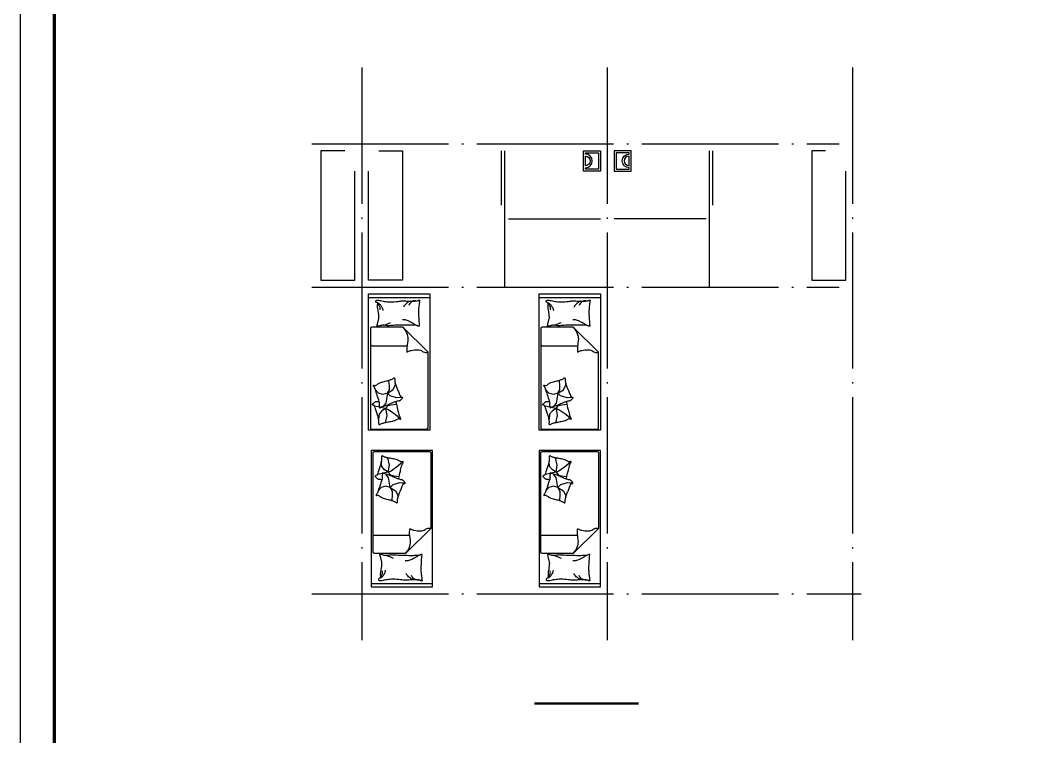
# Model space of a CAD drawing. Extents: x 174641 to 414490, y 73126 to 493158.
# Drawn here: x 302281 to 331981, y 94151 to 115176 of the extents above; entities that cross this region are included whole.
import ezdxf

# ---------------------------------------------------------------- set-up
doc = ezdxf.new("R2010")
doc.units = 0
doc.header["$LTSCALE"] = 1000
doc.header["$MEASUREMENT"] = 0
doc.linetypes.add('DOTE', pattern=[2.42, 2, -0.2, 0.02, -0.2])
for name, color, linetype in [('DIM_SYMB', 3, 'Continuous'), ('DOTE', 1, 'DOTE'), ('LVTRY', 6, 'Continuous'), ('TWT_TITLE', 7, 'Continuous'), ('家具', 8, 'Continuous'), ('布置', 165, 'Continuous')]:
    doc.layers.add(name, color=color, linetype=linetype)
doc.styles.add('DIM_FONT', font='simplex_.ttf', dxfattribs={"width": 0.7, "bigfont": 'GBCBIG'})

# ---------------------------------------------------------------- blocks, each defined once
blk = doc.blocks.new('364535463')
at = {"layer": '布置'}
blk.add_lwpolyline([(150, -250), (150, 0), (-150, 0), (-150, -250)], close=True, dxfattribs=at)
blk.add_lwpolyline([(100, -220), (120, -220), (120, -30), (-120, -30), (-120, -220), (-100, -220, -1)], format="xyb", close=True, dxfattribs=at)
blk.add_lwpolyline([(-70, -220), (70, -220)], dxfattribs=at)
blk.add_arc((0, -220), 70, 0, 180, dxfattribs=at)
blk = doc.blocks.new('M_C55HKH')
for p, q in [((0, -52), (900, -52)), ((26, -509), (26, -1968)), ((503, -489), (46, -489)), ((503, -489), (872, -858)), ((46, -761), (564, -761)), ((872, -1968), (872, -858)), ((299, -1273), (295, -1270)), ((307, -1352), (299, -1273)), ((393, -1337), (392, -1318)), ((146, -1456), (100, -1409)), ((211, -1478), (146, -1456)), ((278, -1459), (211, -1478)), ((278, -1459), (251, -1606)), ((278, -1459), (305, -1407)), ((278, -1459), (357, -1410)), ((317, -1498), (278, -1459)), ((305, -1407), (307, -1352)), ((357, -1410), (393, -1337)), ((251, -1606), (219, -1643)), ((286, -1639), (333, -1628)), ((412, -1527), (317, -1498)), ((333, -1628), (405, -1618)), ((495, -1523), (412, -1527)), ((163, -1664), (89, -1649)), ((154, -1766), (147, -1841)), ((196, -1718), (154, -1766)), ((249, -1682), (175, -1667)), ((249, -1682), (196, -1718)), ((219, -1643), (211, -1652)), ((249, -1682), (286, -1639)), ((249, -1682), (266, -1787)), ((292, -1700), (249, -1682)), ((391, -1769), (292, -1700)), ((469, -1839), (391, -1769)), ((266, -1787), (243, -1892)), ((46, -1988), (852, -1988))]:
    blk.add_line(p, q)
blk.add_lwpolyline([(0, -2000), (0, 0), (900, 0), (900, -2000)], close=True)
for points in [[(135, -134, -0.263368), (107, -115, -0.494818), (116, -96, -0.049225), (134, -94, -0.036831), (158, -96, -0.031893), (196, -104, 0.035782), (230, -111, 0.032941), (319, -117, 0.026564), (430, -111, 0.017905), (468, -106, -0.033397), (488, -104, -0.03204), (525, -104, 0.018442), (590, -107, 0.010837), (654, -107, 0.014624), (702, -104, 0.111249), (725, -96, -0.153708), (742, -92, -0.076444), (749, -94, -0.215512), (751, -96, -0.585858), (748, -99, 0.363489), (744, -102, 0.191716), (743, -113, -0.129675), (745, -130, -0.01735), (742, -147, 0.019326), (740, -162, 0.018818), (733, -230, 0.021828), (732, -289, 0.006204), (734, -323, 0.001963), (740, -430, 0.028341), (744, -466, -0.117014), (744, -475, -0.36606), (742, -476, -0.03973), (728, -473, -0.048309), (715, -468, 0.062981), (704, -464, 0.04058), (681, -461, 0.014345), (614, -458, 0.005484), (488, -459, 0.007153), (392, -462, 0.008762), (350, -465, -0.008153), (304, -468, -0.06251), (247, -463, 0.078669), (201, -461, 0.047825), (179, -466, -0.034494), (148, -473, -0.023571), (123, -476, -0.510228), (122, -475), (129, -445), (150, -363, 0.073041), (152, -343, 0.023305), (146, -282, 0.018299), (142, -259, -0.01097), (135, -221, -0.042281), (132, -187, -0.027201), (135, -133)], [(135, -134, -0.077379), (170, -159, -0.077379), (195, -194, -0.047525), (205, -218, -0.047525), (210, -244)], [(609, -107, 0.027842), (585, -118, 0.048685), (573, -126, 0.023666), (545, -150, 0.031223), (526, -171, 0.046801), (521, -179, 0.023191), (513, -196)], [(691, -102, 0.088153), (656, -105, 0.088153), (625, -120, 0.077547), (604, -142, 0.077547), (590, -169)], [(133, -150, -0.05369), (148, -163, -0.070312), (156, -175, -0.015448), (159, -183, -0.013244), (163, -194, -0.082127), (166, -212, -0.064164), (163, -235)], [(225, -460, 0.009729), (253, -451, 0.009729), (280, -441, 0.007971), (301, -432, 0.007971), (323, -423)], [(695, -462, 0.016108), (656, -436, 0.024599), (629, -421, 0.009477), (580, -397, 0.015937), (550, -385, 0.072521), (534, -381, 0.033339), (498, -381)], [(503, -489, -0.085272), (566, -599, -0.124044), (575, -686), (562, -782), (563, -854)], [(563, -854, -0.027362), (602, -838, -0.040834), (629, -830, -0.038441), (717, -821, -0.076528), (761, -826, -0.103649), (788, -840, 0.093398), (818, -857, 0.072727), (841, -861, 0.052315), (872, -858)], [(400, -1581, 0.025626), (402, -1591, 0.0108), (426, -1697, 0.00456), (445, -1769, 0.01125), (454, -1797, 0.069394), (462, -1813, -0.079756), (468, -1827, -0.106399), (469, -1839, -0.328642), (466, -1842, -0.299547), (461, -1840, 0.189917), (454, -1835, 0.033518), (446, -1833, 0.075627), (442, -1833, 0.053489), (436, -1835, 0.017838), (418, -1843, 0.038394), (397, -1855, -0.059529), (384, -1862, -0.035943), (362, -1869, -0.011245), (291, -1884, -0.006203), (259, -1889, 0.010783), (241, -1893, 0.019485), (230, -1895, 0.005062), (188, -1908, 0.101392), (167, -1919, -0.223768), (156, -1922, -0.25558), (153, -1920, -0.081563), (150, -1907, -0.071805), (151, -1893, 0.069985), (152, -1879, 0.03546), (145, -1831, 0.029432), (130, -1774, 0.001554), (121, -1746, -0.00152), (112, -1718, -0.004735), (102, -1689, 0.00382), (91, -1653, 0.296001), (66, -1634, -0.649774), (61, -1616, -0.02319), (65, -1613, 0.0288), (68, -1610, 0.005727), (73, -1605, -0.004358), (80, -1599, -0.027528), (94, -1586, -0.046214), (104, -1580, -0.194121), (117, -1579, 0.133719), (137, -1580, 0.005779), (155, -1575, 0.008882)]]:
    blk.add_lwpolyline(points, format="xyb")
blk.add_lwpolyline([(345, -1251, 0.101392), (366, -1238, -0.223768), (377, -1234, -0.25558), (380, -1236, -0.081563), (384, -1249, -0.071805), (384, -1263, 0.069985), (384, -1277, 0.03546), (394, -1324, 0.029432), (414, -1380, 0.001554), (425, -1407, -0.00152), (437, -1434, -0.004735), (448, -1462, 0.00382), (462, -1497, 0.296001), (488, -1515, -0.649774), (495, -1532, -0.02319), (491, -1536, 0.0288), (488, -1539, 0.005727), (484, -1544, -0.004358), (478, -1551, -0.027528), (464, -1564, -0.046214), (455, -1571, -0.194121), (442, -1573, 0.133719), (422, -1574, 0.011505), (387, -1586, 0.008882), (343, -1604, 0.012426), (286, -1629, -0.033612), (264, -1637), (218, -1652), (182, -1663, 0.224341), (170, -1674, -0.722772), (163, -1673, -0.103513), (163, -1670, 0.053465), (163, -1664, 0.030109), (161, -1646, -0.031436), (159, -1628, -0.05324), (160, -1616, 0.05518), (161, -1604, 0.056271), (157, -1583, 0.0108), (124, -1480, 0.00456), (100, -1409, 0.01125), (89, -1381, 0.069394), (80, -1366, -0.079756), (73, -1353, -0.106399), (71, -1341, -0.328642), (74, -1338, -0.299547), (79, -1340, 0.189917), (86, -1344, 0.033518), (94, -1345, 0.075627), (98, -1345, 0.053489), (104, -1343, 0.017838), (122, -1333, 0.038394), (141, -1319, -0.059529), (154, -1311, -0.035943), (175, -1303, -0.011245), (245, -1283, -0.006203), (276, -1275, 0.010783), (295, -1270, 0.019485), (305, -1266, 0.005062)], format="xyb", close=True)
for centre, start, end in [((46, -509), 90, 180), ((46, -741), 180, 270), ((46, -1968), 180, 270), ((852, -1968), 270, 0)]:
    blk.add_arc(centre, 20, start, end)
at = {"style": 'DIM_FONT', "width": 0.8, "flags": 9}
for tag in ['XSIZE', 'YSIZE']:
    blk.add_attdef(tag, (0, 0), '', height=0.5, dxfattribs=at)
blk = doc.blocks.new('35434535434535435436467')
for points in [[(-408, 2687), (-408, 3487)], [(2692, 2687), (2692, 3487)], [(-308, 2487), (1042, 2487)], [(2592, 2487), (1242, 2487)]]:
    blk.add_lwpolyline(points)
at = {"layer": 'DOTE'}
for p, q in [((-2458, 4709), (-2458, -3695)), ((1142, 4709), (1142, -3695)), ((4742, 4709), (4742, -3695)), ((-3188, 3587), (4545, 3587)), ((-358, 1487), (-358, 3587)), ((2642, 1487), (2642, 3587)), ((-3188, 1487), (4545, 1487)), ((-3188, -3013), (4865, -3013))]:
    blk.add_line(p, q, dxfattribs=at)
at = {"layer": 'LVTRY'}
for points in [[(-2708, 3487), (-3058, 3487), (-3058, 1587), (-2558, 1587), (-2558, 3187)], [(-2208, 3487), (-1858, 3487), (-1858, 1587), (-2358, 1587), (-2358, 3187)], [(4342, 3487), (4142, 3487), (4142, 1587), (4642, 1587), (4642, 3187)]]:
    blk.add_lwpolyline(points, dxfattribs=at)
at = {"xscale": -1, "rotation": 270}
blk.add_blockref('364535463', (1042, 3337), dxfattribs=at)
at = {"rotation": 89.99999999999999}
blk.add_blockref('364535463', (1242, 3337), dxfattribs=at)
at = {"layer": '家具'}
for p in [(-2358, 1387), (142, 1387)]:
    blk.add_blockref('M_C55HKH', p, dxfattribs=at)
at = {"layer": '家具', "xscale": -1, "rotation": 180}
for p in [(-2318, -2913), (142, -2913)]:
    blk.add_blockref('M_C55HKH', p, dxfattribs=at)

msp = doc.modelspace()

# ---------------------------------------------------------------- linework, layer by layer
at = {"layer": 'DIM_SYMB', "color": 3, "const_width": 70}
msp.add_lwpolyline([(317361.7, 95128.8), (320422.1, 95128.8)], dxfattribs=at)
at = {"layer": 'TWT_TITLE'}
msp.add_lwpolyline([(302280.7, 157226.1), (302280.7, 73126.1), (361680.7, 73126.1), (361680.7, 157226.1)], close=True, dxfattribs=at)
at = {"layer": 'TWT_TITLE', "const_width": 100}
msp.add_lwpolyline([(303280.7, 154726.1), (303280.7, 74126.1), (360680.7, 74126.1), (360680.7, 154726.1)], close=True, dxfattribs=at)

# ---------------------------------------------------------------- block references
at = {"xscale": 2, "yscale": 2, "zscale": 2}
msp.add_blockref('35434535434535435436467', (317214.2, 104374.4), dxfattribs=at)

doc.saveas('drawing.dxf')
